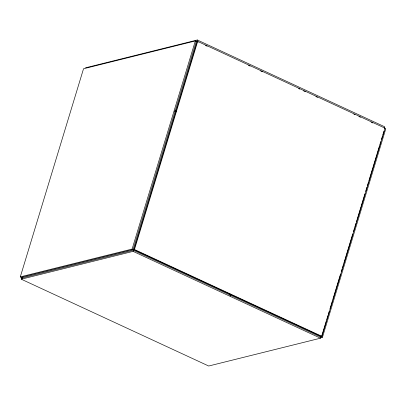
<?xml version="1.0" encoding="UTF-8"?>
<svg xmlns="http://www.w3.org/2000/svg" width="406" height="406" viewBox="0 0 406 406"><rect width="100%" height="100%" fill="white"/><g stroke="black" fill="none" stroke-linecap="round" stroke-linejoin="round"><path stroke-width="0.61" d="M20.3 276.882L83.529 68.761L195.337 40.94L196.321 41.392L133.087 249.512L21.279 277.339L20.3 276.882L132.107 249.061L133.087 249.512M21.274 279.201L21.604 278.11L133.412 250.284L320.831 337.102L320.501 338.188L208.694 366.014L21.274 279.201L133.082 251.375L320.501 338.188M132.107 249.061L195.337 40.94M133.082 251.375L133.412 250.284M195.809 41.366L196.976 41.077L197.306 39.986L384.726 126.799L384.396 127.89M133.868 249.67L197.103 41.549L197.686 41.402L134.457 249.523L133.868 249.67L321.288 336.483L321.877 336.335L385.106 128.215L196.976 41.077M229.913 295.274L230.273 294.091M230.517 296.02L230.877 294.837M320.324 337.071L321.486 336.782L325.262 324.364M325.439 323.775L326.338 320.816M326.698 319.634L327.952 315.498M328.312 314.315L329.21 311.356M329.931 308.991L332.443 300.714M332.803 299.532L333.341 297.76M333.524 297.167L340.527 274.111M341.248 271.746L342.146 268.787M342.507 267.605L343.405 264.651M343.76 263.469L345.202 258.739M345.379 258.145L349.15 245.731M349.333 245.138L352.743 233.907M353.464 231.542L354.362 228.583M354.722 227.401L355.976 223.264M356.336 222.082L356.874 220.306M357.057 219.717L361.005 206.71M361.188 206.116L364.958 193.698M365.679 191.333L366.933 187.196M367.293 186.014L368.552 181.873M368.912 180.69L372.683 168.277M372.865 167.683L376.814 154.676M376.996 154.087L379.508 145.81M379.869 144.627L380.767 141.669M381.488 139.304L382.386 136.35M382.741 135.168L384 131.026M320.72 337.67L322.471 337.239L385.7 129.118L384.721 128.661M85.499 67.812L197.306 39.986M384.523 128.362L385.106 128.215M197.103 41.549L198.219 42.067M205.472 45.426L207.141 46.198M248.421 65.32L250.091 66.092M260.693 71.004L262.362 71.776M298.618 88.574L299.735 89.092M303.642 90.898L305.312 91.675M315.914 96.582L317.583 97.359M353.844 114.152L354.956 114.67M358.863 116.476L360.538 117.253M371.135 122.16L372.809 122.937M174.976 110.498L176.087 111.016M174.514 111.117L176.189 111.894M134.457 249.523L321.877 336.335M321.486 336.782L322.471 337.239M22.594 278.156L21.477 277.638L20.894 277.785L22.01 278.298"/></g></svg>
